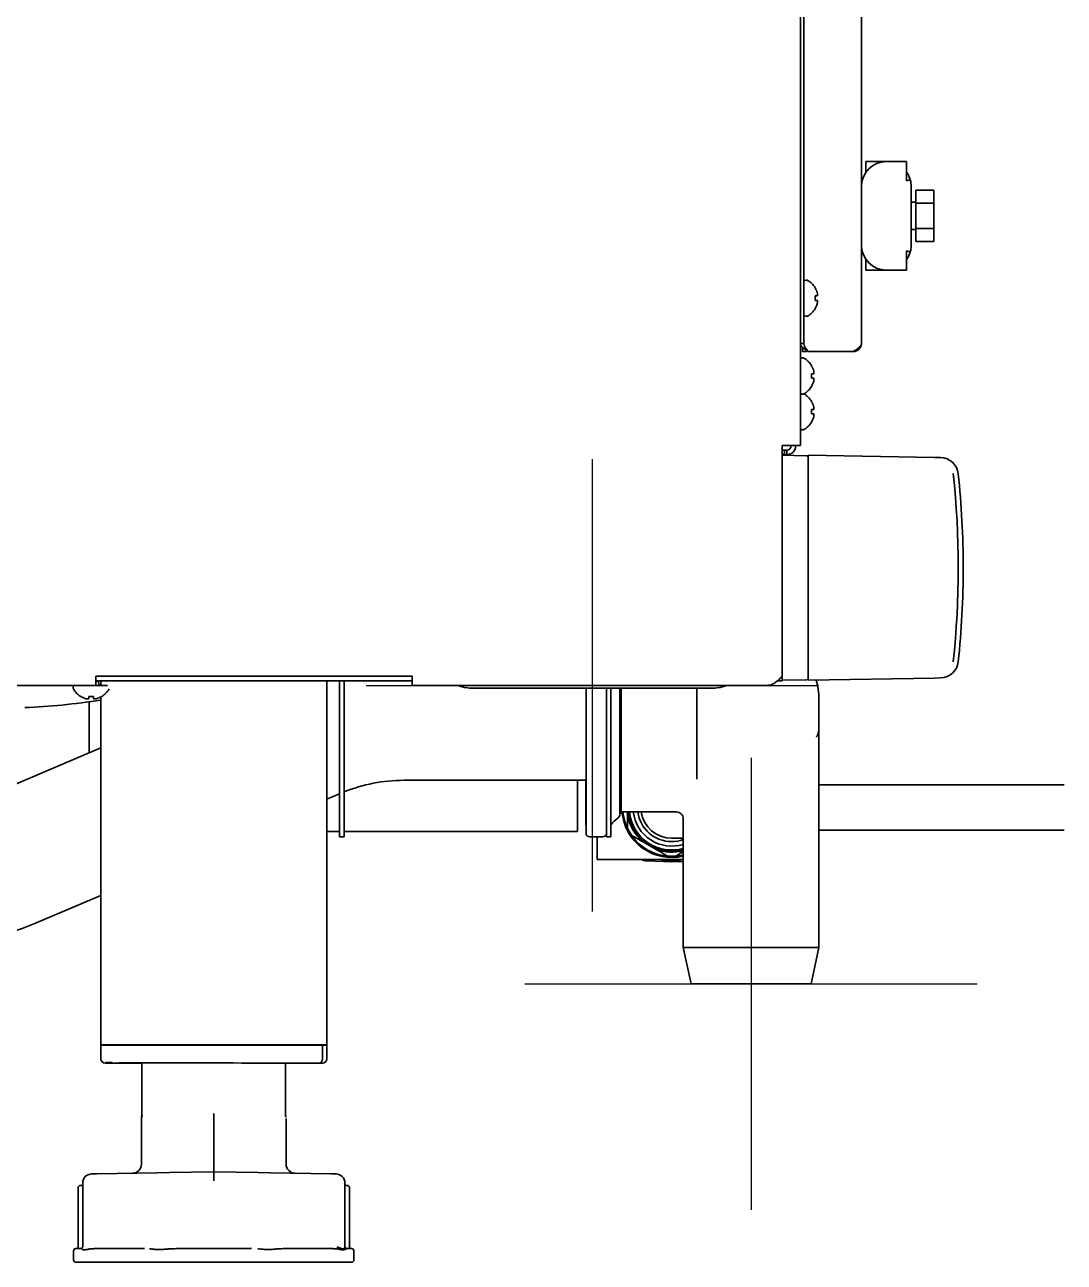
# Model space of a CAD drawing. Header units: inches. Extents: x 885 to 6823, y 710 to 5493.
# Drawn here: x 1779.1 to 2009, y 2176.3 to 2449.9 of the extents above; entities that cross this region are included whole.
import ezdxf

# ---------------------------------------------------------------- set-up
doc = ezdxf.new("R2010")
doc.units = ezdxf.units.IN
doc.layers.add('1', color=7, linetype='Continuous', true_color=0xffffff)

# ---------------------------------------------------------------- blocks, each defined once
blk = doc.blocks.new('A$C0B5A562A')
at = {"color": 6}
for p, q in [((0, 50), (0, -50)), ((-50, 0), (50, 0))]:
    blk.add_line(p, q, dxfattribs=at)
blk = doc.blocks.new('A$C29D5572B')
at = {"color": 1}
for p, q in [((0, 50), (0, -50)), ((-50, 0), (50, 0))]:
    blk.add_line(p, q, dxfattribs=at)
blk = doc.blocks.new('A$C0F8E2EAE')
blk.add_blockref('A$C29D5572B', (0, 0))

msp = doc.modelspace()

# ---------------------------------------------------------------- linework, layer by layer
at = {"layer": '1', "color": 7, "linetype": 'Continuous', "lineweight": 35}
for p, q in [((1950.64, 2356.86), (1950.64, 4008.35)), ((1950.64, 2356.86), (1950.64, 4008.35)), ((1964.14, 2379.46), (1964.14, 2695.45)), ((1951.44, 2382.46), (1951.44, 2691.16)), ((1965.14, 2419.66), (1969.64, 2419.66)), ((1965.14, 2417.32), (1965.14, 2419.66)), ((1974.14, 2419.66), (1969.64, 2419.66)), ((1974.14, 2415.38), (1974.14, 2419.66)), ((1974.95, 2415.6), (1974.14, 2415.38)), ((1975.14, 2401.16), (1975.14, 2414.16)), ((1976.14, 2410.48), (1976.14, 2413.31)), ((1976.14, 2413.31), (1980.14, 2413.31)), ((1980.14, 2413.31), (1980.14, 2410.48)), ((1976.14, 2410.66), (1975.14, 2410.66)), ((1976.14, 2410.48), (1980.14, 2410.48)), ((1976.14, 2404.83), (1976.14, 2410.48)), ((1980.14, 2410.48), (1980.14, 2404.83)), ((1975.14, 2404.66), (1976.14, 2404.66)), ((1976.14, 2404.83), (1980.14, 2404.83)), ((1976.14, 2402.01), (1976.14, 2404.83)), ((1980.14, 2404.83), (1980.14, 2402.01)), ((1974.14, 2399.93), (1974.95, 2399.71)), ((1974.14, 2395.66), (1974.14, 2399.93)), ((1976.14, 2402.01), (1980.14, 2402.01)), ((1965.14, 2395.66), (1965.14, 2397.99)), ((1969.64, 2395.66), (1965.14, 2395.66)), ((1969.64, 2395.66), (1974.14, 2395.66)), ((1952.04, 2393.46), (1951.84, 2393.46)), ((1953.88, 2391.76), (1953.92, 2391.76)), ((1953.92, 2387.16), (1953.88, 2387.16)), ((1951.84, 2385.46), (1952.04, 2385.46)), ((1951.44, 2382.46), (1951.44, 2379.46)), ((1951.44, 2379.46), (1950.64, 2379.46)), ((1951.14, 2378.46), (1951.28, 2378.46)), ((1951.14, 2378.46), (1951.14, 2377.66)), ((1951.24, 2376.26), (1951.04, 2376.26)), ((1952.14, 2377.66), (1951.14, 2377.66)), ((1962.34, 2377.66), (1952.44, 2377.66)), ((1953.08, 2374.56), (1953.12, 2374.56)), ((1953.12, 2369.96), (1953.08, 2369.96)), ((1951.04, 2368.26), (1951.24, 2368.26)), ((1951.44, 2368.3), (1951.43, 2368.31)), ((1953.08, 2366.66), (1953.12, 2366.66)), ((1953.12, 2362.06), (1953.08, 2362.06)), ((1951.04, 2360.36), (1951.24, 2360.36)), ((1946.64, 2305.86), (1946.64, 2356.86)), ((1948.64, 2356.86), (1946.64, 2356.86)), ((1946.64, 2305.86), (1946.64, 2356.86)), ((1948.64, 2356.86), (1946.64, 2356.86)), ((1947.14, 2354.86), (1947.14, 2355.86)), ((1947.14, 2355.86), (1947.64, 2355.86)), ((1947.64, 2354.86), (1947.64, 2355.86)), ((1950.64, 2356.86), (1948.64, 2356.86)), ((1950.64, 2356.86), (1948.64, 2356.86)), ((1947.14, 2354.86), (1946.64, 2354.86)), ((1951.9, 2354.64), (1946.64, 2354.73)), ((1947.14, 2354.86), (1947.64, 2354.86)), ((1952.39, 2354.36), (1952.34, 2354.36)), ((1952.39, 2353.13), (1952.39, 2354.73)), ((1980.3, 2354.24), (1952.39, 2354.73)), ((1952.39, 2353.13), (1952.39, 2306.58)), ((1981.64, 2354.22), (1980.3, 2354.24)), ((1952.39, 2304.98), (1952.39, 2306.58)), ((1794.84, 2303.86), (1138.64, 2303.86)), ((1794.84, 2303.86), (1138.64, 2303.86)), ((1864.83, 2304.86), (1794.83, 2304.86)), ((1864.84, 2305.86), (1794.84, 2305.86)), ((1864.84, 2305.86), (1794.84, 2305.86)), ((1794.84, 2305.86), (1794.84, 2303.86)), ((1794.84, 2305.86), (1794.84, 2303.86)), ((1795.44, 2304.77), (1794.84, 2304.77)), ((1794.84, 2303.86), (1797.44, 2303.86)), ((1795.44, 2304.77), (1795.59, 2304.86)), ((1795.44, 2304.46), (1795.44, 2304.77)), ((1795.94, 2304.85), (1795.94, 2303.86)), ((1845.94, 2224.36), (1845.94, 2304.85)), ((1848.75, 2290.36), (1848.75, 2304.86)), ((1849.75, 2290.36), (1849.75, 2304.86)), ((1864.84, 2305.86), (1864.84, 2303.86)), ((1864.84, 2305.86), (1864.84, 2303.86)), ((1943.44, 2303.86), (1864.84, 2303.86)), ((1943.44, 2303.86), (1864.84, 2303.86)), ((1946.64, 2304.86), (1945.52, 2304.86)), ((1946.64, 2304.86), (1946.64, 2305.86)), ((1946.64, 2304.98), (1946.64, 2305.86)), ((1946.64, 2304.98), (1951.9, 2305.07)), ((1952.34, 2305.36), (1952.39, 2305.36)), ((1980.3, 2305.47), (1952.39, 2304.98)), ((1981.64, 2305.49), (1980.3, 2305.47)), ((1789.84, 2303.46), (1789.84, 2303.26)), ((1791.54, 2301.38), (1791.54, 2301.41)), ((1795.94, 2301.31), (1795.94, 2224.36)), ((1796.14, 2301.41), (1796.14, 2301.38)), ((1931.39, 2303.26), (1877.89, 2303.26)), ((1903.25, 2271.11), (1903.25, 2303.26)), ((1907.75, 2303.26), (1907.75, 2290.36)), ((1908.75, 2303.26), (1908.75, 2290.36)), ((1910.75, 2275.38), (1910.75, 2303.26)), ((1911, 2303.26), (1911, 2275.61)), ((1927.75, 2303.26), (1927.75, 2283.08)), ((1793.39, 2288.93), (1793.39, 2300.31)), ((1954.75, 2300.86), (1954.75, 2294.86)), ((1954.75, 2245.86), (1954.75, 2294.84)), ((1848.75, 2270.36), (1848.75, 2290.36)), ((1849.75, 2290.36), (1849.75, 2270.36)), ((1907.75, 2270.36), (1907.75, 2290.36)), ((1908.75, 2290.36), (1908.75, 2270.36)), ((1795.94, 2290.01), (1769.76, 2278.88)), ((1862.93, 2282.86), (1903.25, 2282.86)), ((1901.39, 2271.56), (1901.39, 2282.86)), ((1903.19, 2282.86), (1903.19, 2280.41)), ((1845.94, 2278.66), (1848.75, 2279.86)), ((1903.19, 2280.41), (1903.19, 2272.96)), ((2008.99, 2281.86), (1954.75, 2281.86)), ((2008.99, 2281.86), (1954.75, 2281.86)), ((1910.75, 2275.54), (1911, 2275.61)), ((1911, 2275.86), (1923.25, 2275.86)), ((1912.44, 2275.86), (1912.44, 2275.19)), ((1924.75, 2274.36), (1924.75, 2245.86)), ((1848.75, 2271.56), (1845.94, 2271.56)), ((1899.59, 2271.56), (1849.75, 2271.56)), ((1899.59, 2271.56), (1901.39, 2271.56)), ((1903.19, 2272.96), (1903.25, 2272.96)), ((1954.75, 2271.86), (2008.99, 2271.86)), ((1954.75, 2271.86), (2008.99, 2271.86)), ((1849.75, 2270.36), (1848.75, 2270.36)), ((1904, 2270.36), (1907, 2270.36)), ((1905.69, 2270.36), (1905.69, 2265.36)), ((1907.75, 2270.36), (1908.75, 2270.36)), ((1915.87, 2269.24), (1918.76, 2267.58)), ((1922.19, 2270.06), (1924.75, 2270.06)), ((1921.19, 2265.36), (1905.69, 2265.36)), ((1922.19, 2264.86), (1916.6, 2265.05)), ((1920.19, 2265.36), (1920.19, 2265.16)), ((1921.19, 2265.16), (1920.19, 2265.16)), ((1923.19, 2265.36), (1921.19, 2265.36)), ((1921.19, 2265.36), (1921.19, 2265.16)), ((1923.19, 2265.16), (1921.19, 2265.16)), ((1922.19, 2264.86), (1922.19, 2265.16)), ((1924.75, 2264.94), (1922.19, 2264.86)), ((1924.75, 2265.36), (1923.19, 2265.36)), ((1923.19, 2265.16), (1923.19, 2265.36)), ((1924.19, 2265.16), (1923.19, 2265.16)), ((1924.19, 2265.36), (1924.19, 2265.16)), ((1781.49, 2251.27), (1795.94, 2257.41)), ((1954.75, 2245.86), (1924.75, 2245.86)), ((1924.75, 2245.86), (1926.5, 2237.86)), ((1953, 2237.86), (1954.75, 2245.86)), ((1953, 2237.86), (1926.5, 2237.86)), ((1797.74, 2224.36), (1795.94, 2224.36)), ((1795.94, 2221.45), (1795.94, 2224.31)), ((1795.94, 2224.31), (1798.44, 2224.31)), ((1797.04, 2224.31), (1797.19, 2224.36)), ((1844.14, 2224.36), (1797.74, 2224.36)), ((1842.99, 2224.31), (1798.44, 2224.31)), ((1803.16, 2224.36), (1803.01, 2224.31)), ((1818.71, 2224.36), (1818.56, 2224.31)), ((1833.56, 2224.36), (1833.41, 2224.31)), ((1842.22, 2224.36), (1842.33, 2224.31)), ((1842.22, 2224.36), (1842.33, 2224.31)), ((1842.99, 2224.31), (1844.75, 2224.31)), ((1843.84, 2224.31), (1843.69, 2224.36)), ((1845.94, 2224.36), (1844.14, 2224.36)), ((1844.84, 2224.31), (1844.69, 2224.36)), ((1844.98, 2224.31), (1844.75, 2224.31)), ((1844.98, 2224.31), (1844.98, 2221.31)), ((1844.98, 2224.31), (1845.21, 2224.31)), ((1844.98, 2224.31), (1844.98, 2221.31)), ((1845.94, 2224.31), (1845.21, 2224.31)), ((1845.94, 2221.31), (1845.94, 2224.31)), ((1795.94, 2221.45), (1795.94, 2221.31)), ((1797.37, 2220.31), (1797.6, 2220.31)), ((1797.37, 2220.31), (1797.6, 2220.31)), ((1797.6, 2220.31), (1805.06, 2220.31)), ((1797.6, 2220.31), (1805.06, 2220.31)), ((1805.06, 2220.4), (1805.06, 2208.61)), ((1835.79, 2220.31), (1844.27, 2220.31)), ((1835.79, 2220.31), (1844.27, 2220.31)), ((1836.81, 2208.61), (1836.81, 2220.31)), ((1844.28, 2220.31), (1844.51, 2220.31)), ((1844.28, 2220.31), (1844.5, 2220.31)), ((1804.94, 2197.99), (1804.94, 2208.12)), ((1820.94, 2198.31), (1820.94, 2208.37)), ((1836.89, 2208.42), (1836.9, 2208.4)), ((1836.94, 2208.12), (1836.94, 2197.99)), ((1793.92, 2195.83), (1795.09, 2195.85)), ((1795.09, 2195.85), (1808.38, 2196.09)), ((1808.38, 2196.09), (1811.14, 2196.13)), ((1811.14, 2196.13), (1820.83, 2196.3)), ((1820.83, 2196.3), (1820.94, 2196.31)), ((1820.94, 2196.31), (1821.04, 2196.3)), ((1821.04, 2196.3), (1830.74, 2196.13)), ((1830.74, 2196.13), (1833.49, 2196.09)), ((1833.49, 2196.09), (1846.79, 2195.85)), ((1846.79, 2195.85), (1847.96, 2195.83)), ((1790.95, 2192.56), (1790.95, 2192.81)), ((1790.95, 2179.81), (1790.95, 2192.56)), ((1791.7, 2193.31), (1791.45, 2193.31)), ((1791.95, 2193.83), (1791.95, 2179.68)), ((1849.93, 2193.83), (1849.93, 2179.68)), ((1850.43, 2193.31), (1850.18, 2193.31)), ((1850.93, 2192.81), (1850.93, 2192.56)), ((1850.93, 2192.56), (1850.93, 2179.81)), ((1789.94, 2178.81), (1789.94, 2176.81)), ((1790.44, 2179.31), (1790.45, 2179.31)), ((1790.49, 2179.31), (1791.45, 2179.31)), ((1790.97, 2179.81), (1790.95, 2179.81)), ((1794.58, 2179.31), (1805.6, 2179.31)), ((1812.61, 2179.31), (1829.27, 2179.31)), ((1836.28, 2179.31), (1847.3, 2179.31)), ((1850.43, 2179.31), (1851.39, 2179.31)), ((1851.94, 2176.81), (1851.94, 2178.81)), ((1851.44, 2176.31), (1790.44, 2176.31))]:
    msp.add_line(p, q, dxfattribs=at)
for centre, radius, start, end in [((1969.64, 2414.16), 5.5, 90, 180), ((1969.64, 2414.16), 5.5, 15.2551, 35.0968), ((1969.64, 2414.16), 5.5, 0, 15.2551), ((1969.64, 2401.16), 5.5, 180, 270), ((1969.64, 2401.16), 5.5, 324.9032, 344.7449), ((1969.64, 2401.16), 5.5, 344.7449, 0), ((1951.84, 2393.06), 0.4, 90, 180), ((1952.04, 2393.06), 0.4, 59.6988, 90), ((1949.82, 2389.26), 4.8, 31.5837, 59.6988), ((1950.14, 2389.46), 3.78, 0.0035, 7.6041), ((1950.14, 2389.46), 3.78, 352.3959, 359.9965), ((1949.82, 2389.65), 4.8, 300.3012, 328.4186), ((1951.84, 2385.86), 0.4, 180, 270), ((1952.04, 2385.86), 0.4, 270, 300.3012), ((1951.04, 2375.86), 0.4, 90, 180), ((1951.24, 2375.86), 0.4, 59.6988, 90), ((1949.02, 2372.06), 4.8, 31.5837, 59.6988), ((1949.34, 2372.26), 3.78, 0.0035, 7.6041), ((1949.34, 2372.26), 3.78, 352.3959, 359.9965), ((1949.02, 2372.45), 4.8, 300.3012, 328.4186), ((1951.04, 2368.66), 0.4, 180, 270), ((1951.04, 2367.96), 0.4, 118.9561, 180), ((1951.24, 2368.66), 0.4, 270, 300.3012), ((1949.02, 2364.16), 4.8, 31.5837, 59.6988), ((1949.34, 2364.36), 3.78, 0.0035, 7.6041), ((1949.34, 2364.36), 3.78, 352.3959, 359.9965), ((1949.02, 2364.55), 4.8, 300.3012, 328.4186), ((1951.04, 2360.76), 0.4, 180, 270), ((1951.24, 2360.76), 0.4, 270, 300.3012), ((1947.64, 2356.86), 2, 270, 0), ((1947.64, 2356.86), 1, 270, 0), ((1951.89, 2354.14), 0.5, 0, 89), ((1981.57, 2350.22), 4, 5.987, 89), ((1787.39, 2329.86), 199.25, 0, 5.987), ((1787.39, 2329.86), 199.25, 354.013, 0), ((1981.57, 2309.49), 4, 271, 354.013), ((1790.24, 2303.46), 0.4, 90, 180), ((1796.04, 2304.46), 0.6, 180, 270), ((1877.89, 2311.26), 8, 247.6687, 270), ((1931.39, 2311.26), 8, 270, 292.3313), ((1951.89, 2305.57), 0.5, 271, 0), ((1940.75, 2300.86), 14, 0, 17.2659), ((1790.24, 2303.26), 0.4, 180, 210.3012), ((1794.04, 2305.48), 4.8, 210.3012, 238.4186), ((1793.84, 2305.16), 3.78, 262.3959, 269.9965), ((1793.84, 2305.16), 3.78, 270.0035, 277.6041), ((1793.64, 2305.48), 4.8, 301.5837, 329.6988), ((1862.93, 2247.86), 35, 90, 112.1286), ((1756.07, 2311.09), 65, 207.0721, 293.0255), ((1915.06, 2268.11), 8, 126.1436, 142.0487), ((1909.75, 2275.38), 1, 306.1436, 0), ((1922.19, 2276.86), 11.05, 185.1919, 283.3931), ((1922.19, 2276.86), 10.8, 185.3122, 205.4744), ((1922.19, 2276.86), 9.89, 189.6926, 230.3074), ((1922.19, 2276.86), 9.65, 185.9512, 285.3788), ((1922.19, 2276.86), 9.4, 186.1087, 285.8006), ((1922.19, 2276.86), 8.55, 186.7219, 287.4206), ((1922.19, 2276.86), 7.55, 187.6106, 270), ((1922.19, 2276.86), 6.8, 188.4544, 270), ((1923.25, 2274.36), 1.5, 359.9449, 90.5712), ((1904, 2271.11), 0.75, 180, 270), ((1907, 2271.11), 0.75, 270, 0), ((1922.19, 2276.86), 10.8, 205.4744, 214.5256), ((1922.19, 2276.86), 10.8, 214.5256, 265.4744), ((1922.19, 2276.86), 7.55, 270, 289.8225), ((1922.19, 2276.86), 9.89, 249.6926, 284.9996), ((1922.19, 2276.86), 10.8, 265.4744, 274.5256), ((1922.19, 2276.86), 10.8, 274.5256, 283.7123), ((1916.69, 2267.55), 2.5, 241.3332, 268), ((1805.94, 2208.12), 1, 135.5, 180), ((1803.06, 2208.97), 2, 344.3099, 0.04), ((1802.94, 2197.99), 2, 271, 0), ((1838.94, 2197.99), 2, 180, 269), ((1793.95, 2193.83), 2, 91, 180), ((1847.93, 2193.83), 2, 0, 89), ((1791.45, 2192.81), 0.5, 90, 180), ((1791.7, 2193.56), 0.25, 270, 0), ((1850.18, 2193.56), 0.25, 180, 270), ((1850.43, 2192.81), 0.5, 0, 90), ((1790.44, 2178.81), 0.5, 90, 180), ((1791.45, 2179.81), 0.5, 270, 0), ((1850.43, 2179.81), 0.5, 180, 270), ((1851.43, 2179.81), 0.5, 180, 270), ((1851.44, 2178.81), 0.5, 0, 90), ((1790.44, 2176.81), 0.5, 180, 270), ((1851.44, 2176.81), 0.5, 270, 0)]:
    msp.add_arc(centre, radius, start, end, dxfattribs=at)
for centre, major_axis, ratio, start_param, end_param in [((1787.81, 2329.86), (0, -197.77), 0.999848, 1.465422, 1.67617), ((1796.94, 2221.31), (1, 0), 0.999995, 3.141593, 4.709304), ((1798.44, 2220.31), (-1.5, 0), 0.003085, 0.00001, 0.785408), ((1798.44, 2220.44), (-1.5, 0), 0.003085, 4.712398, 5.977528), ((1820.94, 2220.31), (-21, 0.06), 0.003085, 3.927, 6.996876), ((1844.27, 2221.31), (0, 1), 0.707107, 3.141593, 4.712389), ((1844.27, 2221.31), (0, 1), 0.707107, 3.141593, 4.712389), ((1843.44, 2220.31), (1.5, 0), 0.003085, 5.497778, 6.283176), ((1844.94, 2221.31), (1, 0), 0.999995, 4.715474, 6.283185), ((1851.39, 2179.81), (0, -0.5), 0.961623, 4.712389, 6.283185)]:
    msp.add_ellipse(centre, major_axis=major_axis, ratio=ratio, start_param=start_param, end_param=end_param, dxfattribs=at)
for points, degree in [([(1954.43, 2390.46), (1954.42, 2390.51), (1954.39, 2390.62), (1954.34, 2390.78), (1954.28, 2390.94), (1954.22, 2391.09), (1954.16, 2391.25), (1954.08, 2391.4), (1953.99, 2391.57), (1953.92, 2391.69), (1953.88, 2391.76)], 3), ([(1954.43, 2388.96), (1954.42, 2388.96), (1954.39, 2388.96), (1954.34, 2388.96), (1954.28, 2388.96), (1954.22, 2388.96), (1954.16, 2388.96), (1954.08, 2388.96), (1953.99, 2388.96), (1953.92, 2388.96), (1953.88, 2388.96)], 3), ([(1954.43, 2389.96), (1954.44, 2389.98), (1954.44, 2390.03), (1954.45, 2390.1), (1954.45, 2390.17), (1954.45, 2390.24), (1954.45, 2390.31), (1954.44, 2390.38), (1954.44, 2390.43), (1954.43, 2390.46)], 3), ([(1954.43, 2388.46), (1954.44, 2388.48), (1954.44, 2388.53), (1954.45, 2388.61), (1954.45, 2388.68), (1954.45, 2388.75), (1954.45, 2388.82), (1954.44, 2388.89), (1954.44, 2388.93), (1954.43, 2388.96)], 3), ([(1952.44, 2377.66), (1952.26, 2377.86), (1951.92, 2378.26), (1951.53, 2378.86), (1951.44, 2379.26), (1951.44, 2379.46)], 3), ([(1964.14, 2379.46), (1964.14, 2379.26), (1963.97, 2378.86), (1963.28, 2378.26), (1962.65, 2377.86), (1962.34, 2377.66)], 3), ([(1962.34, 2377.66), (1962.57, 2377.66), (1963.05, 2377.75), (1963.64, 2378.15), (1964.05, 2378.75), (1964.14, 2379.22), (1964.14, 2379.46)], 3), ([(1953.63, 2373.26), (1953.62, 2373.31), (1953.59, 2373.42), (1953.54, 2373.58), (1953.48, 2373.74), (1953.42, 2373.89), (1953.36, 2374.05), (1953.28, 2374.2), (1953.19, 2374.37), (1953.12, 2374.49), (1953.08, 2374.56)], 3), ([(1953.63, 2372.76), (1953.64, 2372.78), (1953.64, 2372.83), (1953.65, 2372.9), (1953.65, 2372.97), (1953.65, 2373.04), (1953.65, 2373.11), (1953.64, 2373.18), (1953.64, 2373.23), (1953.63, 2373.26)], 3), ([(1953.63, 2371.76), (1953.62, 2371.76), (1953.59, 2371.76), (1953.54, 2371.76), (1953.48, 2371.76), (1953.42, 2371.76), (1953.36, 2371.76), (1953.28, 2371.76), (1953.19, 2371.76), (1953.12, 2371.76), (1953.08, 2371.76)], 3), ([(1953.63, 2371.26), (1953.64, 2371.28), (1953.64, 2371.33), (1953.65, 2371.41), (1953.65, 2371.48), (1953.65, 2371.55), (1953.65, 2371.62), (1953.64, 2371.69), (1953.64, 2371.73), (1953.63, 2371.76)], 3), ([(1953.63, 2365.36), (1953.62, 2365.41), (1953.59, 2365.52), (1953.54, 2365.68), (1953.48, 2365.84), (1953.42, 2365.99), (1953.36, 2366.15), (1953.28, 2366.3), (1953.19, 2366.47), (1953.12, 2366.59), (1953.08, 2366.66)], 3), ([(1953.63, 2364.86), (1953.64, 2364.88), (1953.64, 2364.93), (1953.65, 2365), (1953.65, 2365.07), (1953.65, 2365.14), (1953.65, 2365.21), (1953.64, 2365.28), (1953.64, 2365.33), (1953.63, 2365.36)], 3), ([(1953.63, 2363.86), (1953.62, 2363.86), (1953.59, 2363.86), (1953.54, 2363.86), (1953.48, 2363.86), (1953.42, 2363.86), (1953.36, 2363.86), (1953.28, 2363.86), (1953.19, 2363.86), (1953.12, 2363.86), (1953.08, 2363.86)], 3), ([(1953.63, 2363.36), (1953.64, 2363.38), (1953.64, 2363.43), (1953.65, 2363.51), (1953.65, 2363.58), (1953.65, 2363.65), (1953.65, 2363.72), (1953.64, 2363.79), (1953.64, 2363.83), (1953.63, 2363.86)], 3), ([(1943.44, 2303.86), (1943.51, 2303.86), (1943.67, 2303.86), (1943.9, 2303.9), (1944.12, 2303.96), (1944.35, 2304.05), (1944.58, 2304.16), (1944.81, 2304.29), (1945.04, 2304.44), (1945.27, 2304.61), (1945.5, 2304.79), (1945.72, 2304.99), (1945.95, 2305.19), (1946.18, 2305.41), (1946.41, 2305.63), (1946.56, 2305.78), (1946.64, 2305.86)], 3), ([(1943.44, 2303.86), (1943.51, 2303.86), (1943.67, 2303.86), (1943.9, 2303.9), (1944.12, 2303.96), (1944.35, 2304.05), (1944.58, 2304.16), (1944.81, 2304.29), (1945.04, 2304.44), (1945.27, 2304.61), (1945.5, 2304.79), (1945.72, 2304.99), (1945.95, 2305.19), (1946.18, 2305.41), (1946.41, 2305.63), (1946.56, 2305.78), (1946.64, 2305.86)], 3), ([(1793.34, 2300.86), (1793.34, 2300.87), (1793.34, 2300.9), (1793.34, 2300.95), (1793.34, 2301.01), (1793.34, 2301.07), (1793.34, 2301.14), (1793.34, 2301.21), (1793.34, 2301.3), (1793.34, 2301.37), (1793.34, 2301.41)], 3), ([(1794.84, 2300.86), (1794.89, 2300.87), (1795, 2300.9), (1795.16, 2300.95), (1795.32, 2301.01), (1795.48, 2301.07), (1795.63, 2301.14), (1795.79, 2301.21), (1795.95, 2301.3), (1796.07, 2301.37), (1796.14, 2301.41)], 3), ([(1792.84, 2300.86), (1792.86, 2300.86), (1792.92, 2300.85), (1792.99, 2300.85), (1793.06, 2300.84), (1793.13, 2300.84), (1793.2, 2300.85), (1793.27, 2300.85), (1793.32, 2300.86), (1793.34, 2300.86)], 3), ([(1794.34, 2300.86), (1794.36, 2300.86), (1794.41, 2300.85), (1794.48, 2300.85), (1794.55, 2300.84), (1794.62, 2300.84), (1794.7, 2300.85), (1794.77, 2300.85), (1794.81, 2300.86), (1794.84, 2300.86)], 3), ([(1804.99, 2208.43), (1804.97, 2208.39), (1805, 2208.46)], 2), ([(1790.46, 2179.31), (1790.46, 2179.31), (1790.45, 2179.31), (1790.45, 2179.31)], 3), ([(1790.49, 2179.31), (1790.49, 2179.31), (1790.48, 2179.31), (1790.47, 2179.31), (1790.46, 2179.31), (1790.46, 2179.31)], 3), ([(1790.95, 2179.81), (1790.94, 2179.71)], 1), ([(1851.43, 2179.31), (1851.42, 2179.31), (1851.42, 2179.31), (1851.41, 2179.31)], 3)]:
    msp.add_open_spline(points, degree=degree, dxfattribs=at)
for points, knots in [([(1953.88, 2389.96), (1954.01, 2389.96), (1954.12, 2389.96), (1954.25, 2389.96), (1954.3, 2389.96), (1954.37, 2389.96), (1954.41, 2389.96), (1954.43, 2389.96)], [0, 0, 0, 0, 0.5, 0.5, 0.75, 0.75, 1, 1, 1, 1]), ([(1953.88, 2387.16), (1954.01, 2387.36), (1954.12, 2387.57), (1954.25, 2387.89), (1954.3, 2388), (1954.37, 2388.23), (1954.41, 2388.34), (1954.43, 2388.46)], [0, 0, 0, 0, 0.5, 0.5, 0.75, 0.75, 1, 1, 1, 1]), ([(1952.44, 2377.66), (1952.32, 2377.73), (1952.2, 2377.81), (1951.97, 2377.96), (1951.86, 2378.03), (1951.64, 2378.18), (1951.54, 2378.26), (1951.34, 2378.41), (1951.25, 2378.48), (1951.08, 2378.63), (1951.01, 2378.71), (1950.88, 2378.86), (1950.82, 2378.93), (1950.73, 2379.08), (1950.7, 2379.16), (1950.65, 2379.31), (1950.64, 2379.38), (1950.64, 2379.46)], [0, 0, 0, 0, 0.125, 0.125, 0.25, 0.25, 0.375, 0.375, 0.5, 0.5, 0.625, 0.625, 0.75, 0.75, 0.875, 0.875, 1, 1, 1, 1]), ([(1953.08, 2372.76), (1953.21, 2372.76), (1953.32, 2372.76), (1953.45, 2372.76), (1953.5, 2372.76), (1953.57, 2372.76), (1953.61, 2372.76), (1953.63, 2372.76)], [0, 0, 0, 0, 0.5, 0.5, 0.75, 0.75, 1, 1, 1, 1]), ([(1953.08, 2369.96), (1953.21, 2370.16), (1953.32, 2370.37), (1953.45, 2370.69), (1953.5, 2370.8), (1953.57, 2371.03), (1953.61, 2371.14), (1953.63, 2371.26)], [0, 0, 0, 0, 0.5, 0.5, 0.75, 0.75, 1, 1, 1, 1]), ([(1953.08, 2364.86), (1953.21, 2364.86), (1953.32, 2364.86), (1953.45, 2364.86), (1953.5, 2364.86), (1953.57, 2364.86), (1953.61, 2364.86), (1953.63, 2364.86)], [0, 0, 0, 0, 0.5, 0.5, 0.75, 0.75, 1, 1, 1, 1]), ([(1953.08, 2362.06), (1953.21, 2362.26), (1953.32, 2362.47), (1953.45, 2362.79), (1953.5, 2362.9), (1953.57, 2363.13), (1953.61, 2363.24), (1953.63, 2363.36)], [0, 0, 0, 0, 0.5, 0.5, 0.75, 0.75, 1, 1, 1, 1]), ([(1946.64, 2355.99), (1946.67, 2355.97), (1946.74, 2355.94), (1946.87, 2355.89), (1947, 2355.86), (1947.09, 2355.86), (1947.14, 2355.86)], [0, 0, 0, 0, 0.186192, 0.457462, 0.728731, 1, 1, 1, 1]), ([(1946.64, 2355.12), (1946.68, 2355.08), (1946.85, 2354.92), (1947.01, 2354.86), (1947.14, 2354.86)], [0, 0, 0, 0, 0.249144, 1, 1, 1, 1]), ([(1791.54, 2301.41), (1791.74, 2301.29), (1791.95, 2301.18), (1792.28, 2301.04), (1792.39, 2301), (1792.61, 2300.92), (1792.72, 2300.89), (1792.84, 2300.86)], [0, 0, 0, 0, 0.5, 0.5, 0.75, 0.75, 1, 1, 1, 1]), ([(1794.34, 2301.41), (1794.34, 2301.29), (1794.34, 2301.18), (1794.34, 2301.04), (1794.34, 2301), (1794.34, 2300.92), (1794.34, 2300.89), (1794.34, 2300.86)], [0, 0, 0, 0, 0.5, 0.5, 0.75, 0.75, 1, 1, 1, 1]), ([(1779.15, 2298.95), (1781.91, 2299.06), (1787.53, 2299.43), (1793.11, 2300.17), (1795.95, 2300.61)], [0, 0, 0, 0, 0.488395, 1, 1, 1, 1]), ([(1954.75, 2294.85), (1954.75, 2294.84), (1954.75, 2294.8), (1954.75, 2294.75), (1954.75, 2294.7), (1954.75, 2294.65), (1954.75, 2294.6), (1954.75, 2294.56), (1954.74, 2294.51), (1954.74, 2294.47), (1954.74, 2294.42), (1954.74, 2294.37), (1954.74, 2294.31), (1954.73, 2294.25), (1954.73, 2294.19), (1954.72, 2294.12), (1954.72, 2294.06), (1954.71, 2293.99), (1954.7, 2293.91), (1954.69, 2293.84), (1954.68, 2293.72), (1954.65, 2293.57), (1954.61, 2293.37), (1954.56, 2293.18), (1954.5, 2293), (1954.43, 2292.82), (1954.34, 2292.64), (1954.26, 2292.49), (1954.21, 2292.41), (1954.2, 2292.39)], [0, 0, 0, 0, 0.01648, 0.032649, 0.048489, 0.064002, 0.079189, 0.094051, 0.108025, 0.123301, 0.139876, 0.157749, 0.176917, 0.19738, 0.219135, 0.242181, 0.266517, 0.292141, 0.319052, 0.347249, 0.376731, 0.453662, 0.532706, 0.613877, 0.697185, 0.782642, 0.870257, 0.960037, 1, 1, 1, 1]), ([(1912.44, 2272.21), (1912.44, 2272.7), (1912.44, 2273.19), (1912.44, 2274.19), (1912.44, 2274.69), (1912.44, 2275.19)], [0, 0, 0, 0, 0.5, 0.5, 1, 1, 1, 1]), ([(1915.87, 2269.24), (1915.44, 2269.5), (1915, 2269.75), (1914.14, 2270.24), (1913.72, 2270.49), (1913.29, 2270.73)], [0, 0, 0, 0, 0.5, 0.5, 1, 1, 1, 1]), ([(1921.34, 2266.09), (1920.91, 2266.33), (1920.48, 2266.58), (1919.62, 2267.08), (1919.19, 2267.33), (1918.76, 2267.58)], [0, 0, 0, 0, 0.5, 0.5, 1, 1, 1, 1]), ([(1924.74, 2267.07), (1924.6, 2266.99), (1924.46, 2266.91), (1923.89, 2266.58), (1923.47, 2266.33), (1923.04, 2266.09)], [0, 0, 0, 0, 0.244909, 0.244909, 1, 1, 1, 1]), ([(1820.94, 2208.65), (1820.94, 2208.74), (1820.94, 2208.84), (1820.94, 2208.98), (1820.94, 2209.05), (1820.94, 2209.14), (1820.94, 2209.18), (1820.94, 2209.19), (1820.94, 2209.2), (1820.94, 2209.21), (1820.94, 2209.22), (1820.94, 2209.22)], [0, 0, 0, 0, 0.5, 0.5, 0.75, 0.875, 0.9375, 0.9375, 0.96875, 0.96875, 1, 1, 1, 1]), ([(1820.94, 2208.65), (1820.94, 2208.65), (1820.94, 2208.65), (1820.94, 2208.63), (1820.94, 2208.58), (1820.94, 2208.51), (1820.94, 2208.44), (1820.94, 2208.39), (1820.94, 2208.37)], [0, 0, 0, 0, 0.000031, 0.000031, 0.250024, 0.500016, 0.750008, 1, 1, 1, 1]), ([(1836.89, 2208.42), (1836.89, 2208.42), (1836.89, 2208.42), (1836.89, 2208.43), (1836.89, 2208.43), (1836.89, 2208.44), (1836.88, 2208.45), (1836.88, 2208.47), (1836.83, 2208.65), (1836.82, 2208.82), (1836.82, 2208.98)], [0, 0, 0, 0, 0.138536, 0.303376, 0.367746, 0.386528, 0.401075, 0.418449, 0.473975, 1, 1, 1, 1]), ([(1820.94, 2198.31), (1820.94, 2198.25), (1820.94, 2198.14), (1820.94, 2197.98), (1820.94, 2197.81), (1820.94, 2197.66), (1820.94, 2197.5), (1820.94, 2197.35), (1820.94, 2197.21), (1820.94, 2197.08), (1820.94, 2196.95), (1820.94, 2196.83), (1820.94, 2196.73), (1820.94, 2196.63), (1820.94, 2196.54), (1820.94, 2196.47), (1820.94, 2196.41), (1820.94, 2196.36), (1820.94, 2196.33), (1820.94, 2196.31), (1820.94, 2196.31), (1820.94, 2196.31)], [0, 0, 0, 0, 0.052794, 0.105589, 0.158383, 0.211178, 0.263972, 0.316766, 0.369561, 0.422355, 0.47515, 0.527944, 0.580739, 0.633533, 0.686327, 0.739122, 0.791916, 0.844711, 0.897505, 0.950299, 1, 1, 1, 1]), ([(1820.94, 2194.31), (1820.94, 2194.32), (1820.94, 2194.34), (1820.94, 2194.37), (1820.94, 2194.39), (1820.94, 2194.44), (1820.94, 2194.47), (1820.94, 2194.57), (1820.94, 2194.7), (1820.94, 2194.82), (1820.94, 2194.92), (1820.94, 2194.95), (1820.94, 2195.01), (1820.94, 2195.04), (1820.94, 2195.19), (1820.94, 2195.31), (1820.94, 2195.47), (1820.94, 2195.52), (1820.94, 2195.6), (1820.94, 2195.62), (1820.94, 2195.67), (1820.94, 2195.7), (1820.94, 2195.81), (1820.94, 2195.89), (1820.94, 2195.99), (1820.94, 2196), (1820.94, 2196.03), (1820.94, 2196.04), (1820.94, 2196.05), (1820.94, 2196.09), (1820.94, 2196.13), (1820.94, 2196.2), (1820.94, 2196.24), (1820.94, 2196.27), (1820.94, 2196.28), (1820.94, 2196.29), (1820.94, 2196.29), (1820.94, 2196.3), (1820.94, 2196.31), (1820.94, 2196.31)], [0, 0, 0, 0, 0.015666, 0.015666, 0.031332, 0.031332, 0.062663, 0.062663, 0.125326, 0.187989, 0.187989, 0.219321, 0.219321, 0.250653, 0.250653, 0.375979, 0.375979, 0.438642, 0.438642, 0.469974, 0.469974, 0.501305, 0.501305, 0.626631, 0.626631, 0.657963, 0.657963, 0.673629, 0.673629, 0.689295, 0.751958, 0.751958, 0.877284, 0.877284, 0.908616, 0.908616, 0.939947, 0.939947, 1, 1, 1, 1]), ([(1790.95, 2179.81), (1790.95, 2179.77), (1790.95, 2179.74), (1790.94, 2179.68), (1790.93, 2179.64), (1790.9, 2179.58), (1790.89, 2179.55), (1790.85, 2179.5), (1790.83, 2179.48), (1790.78, 2179.43), (1790.76, 2179.41), (1790.7, 2179.37), (1790.67, 2179.36), (1790.61, 2179.33), (1790.58, 2179.32), (1790.52, 2179.31), (1790.48, 2179.31), (1790.45, 2179.31)], [0, 0, 0, 0, 0.125, 0.125, 0.25, 0.25, 0.375, 0.375, 0.5, 0.5, 0.625, 0.625, 0.75, 0.75, 0.875, 0.875, 1, 1, 1, 1]), ([(1793.57, 2179.24), (1793.45, 2179.22), (1793.33, 2179.2), (1793.11, 2179.16), (1793, 2179.14), (1792.8, 2179.1), (1792.7, 2179.08), (1792.59, 2179.06), (1792.56, 2179.06), (1792.52, 2179.05), (1792.5, 2179.05), (1792.43, 2179.04), (1792.35, 2179.04), (1792.28, 2179.04), (1792.2, 2179.05), (1792.17, 2179.06), (1792.1, 2179.07), (1792.07, 2179.08), (1792.02, 2179.09), (1792, 2179.1), (1791.97, 2179.11), (1791.96, 2179.11), (1791.89, 2179.14), (1791.84, 2179.16), (1791.75, 2179.2), (1791.71, 2179.22), (1791.68, 2179.24)], [0, 0, 0, 0, 0.125, 0.125, 0.25, 0.25, 0.375, 0.375, 0.40625, 0.40625, 0.4375, 0.4375, 0.5, 0.5625, 0.5625, 0.625, 0.625, 0.6875, 0.6875, 0.71875, 0.71875, 0.75, 0.75, 0.875, 0.875, 1, 1, 1, 1]), ([(1794.58, 2179.31), (1794.41, 2179.31), (1794.24, 2179.3), (1793.99, 2179.29), (1793.9, 2179.28), (1793.74, 2179.26), (1793.65, 2179.25), (1793.57, 2179.24)], [0, 0, 0, 0, 0.5, 0.5, 0.75, 0.75, 1, 1, 1, 1]), ([(1811.2, 2179.26), (1811.1, 2179.25), (1811, 2179.25), (1810.8, 2179.23), (1810.7, 2179.22), (1810.4, 2179.2), (1810.21, 2179.18), (1809.82, 2179.15), (1809.62, 2179.14), (1809.33, 2179.12), (1809.24, 2179.12), (1809.05, 2179.11), (1808.86, 2179.11), (1808.67, 2179.11), (1808.49, 2179.12), (1808.4, 2179.12), (1808.22, 2179.13), (1808.12, 2179.14), (1807.95, 2179.15), (1807.86, 2179.16), (1807.59, 2179.18), (1807.42, 2179.2), (1807.08, 2179.23), (1806.91, 2179.25), (1806.75, 2179.26)], [0, 0, 0, 0, 0.0625, 0.0625, 0.125, 0.125, 0.25, 0.25, 0.375, 0.375, 0.4375, 0.4375, 0.5, 0.5625, 0.5625, 0.625, 0.625, 0.6875, 0.6875, 0.75, 0.75, 0.875, 0.875, 1, 1, 1, 1]), ([(1812.61, 2179.31), (1812.38, 2179.31), (1812.14, 2179.3), (1811.79, 2179.29), (1811.67, 2179.29), (1811.43, 2179.28), (1811.32, 2179.27), (1811.2, 2179.26)], [0, 0, 0, 0, 0.5, 0.5, 0.75, 0.75, 1, 1, 1, 1]), ([(1835.13, 2179.26), (1834.97, 2179.25), (1834.8, 2179.23), (1834.46, 2179.2), (1834.29, 2179.18), (1833.93, 2179.15), (1833.76, 2179.14), (1833.48, 2179.12), (1833.39, 2179.12), (1833.2, 2179.11), (1833.11, 2179.11), (1832.92, 2179.11), (1832.83, 2179.11), (1832.64, 2179.12), (1832.54, 2179.12), (1832.26, 2179.14), (1832.06, 2179.15), (1831.77, 2179.17), (1831.67, 2179.18), (1831.48, 2179.2), (1831.38, 2179.21), (1831.08, 2179.23), (1830.88, 2179.25), (1830.68, 2179.26)], [0, 0, 0, 0, 0.125, 0.125, 0.25, 0.25, 0.375, 0.375, 0.4375, 0.4375, 0.5, 0.5, 0.5625, 0.5625, 0.625, 0.625, 0.75, 0.75, 0.8125, 0.8125, 0.875, 0.875, 1, 1, 1, 1]), ([(1836.28, 2179.31), (1836.09, 2179.31), (1835.9, 2179.3), (1835.61, 2179.29), (1835.51, 2179.29), (1835.32, 2179.28), (1835.23, 2179.27), (1835.13, 2179.26)], [0, 0, 0, 0, 0.5, 0.5, 0.75, 0.75, 1, 1, 1, 1]), ([(1848.31, 2179.24), (1848.22, 2179.25), (1848.14, 2179.26), (1847.98, 2179.28), (1847.89, 2179.29), (1847.72, 2179.3), (1847.64, 2179.3), (1847.47, 2179.3), (1847.39, 2179.31), (1847.3, 2179.31)], [0, 0, 0, 0, 0.25, 0.25, 0.5, 0.5, 0.75, 0.75, 1, 1, 1, 1]), ([(1849.93, 2179.68), (1849.93, 2179.64), (1849.92, 2179.6), (1849.89, 2179.54), (1849.88, 2179.52), (1849.85, 2179.47), (1849.83, 2179.45), (1849.79, 2179.41), (1849.77, 2179.39), (1849.72, 2179.35), (1849.7, 2179.34), (1849.66, 2179.32), (1849.64, 2179.31), (1849.61, 2179.3), (1849.59, 2179.29), (1849.54, 2179.28), (1849.51, 2179.28), (1849.43, 2179.28), (1849.39, 2179.28), (1849.3, 2179.3), (1849.26, 2179.31), (1849.17, 2179.34), (1849.12, 2179.35), (1849.02, 2179.39), (1848.97, 2179.41), (1848.86, 2179.45), (1848.8, 2179.47), (1848.68, 2179.52), (1848.62, 2179.54), (1848.44, 2179.6), (1848.31, 2179.64), (1848.17, 2179.68)], [0, 0, 0, 0, 0.125, 0.125, 0.1875, 0.1875, 0.25, 0.25, 0.3125, 0.3125, 0.375, 0.375, 0.40625, 0.40625, 0.4375, 0.4375, 0.5, 0.5, 0.5625, 0.5625, 0.625, 0.625, 0.6875, 0.6875, 0.75, 0.75, 0.8125, 0.8125, 0.875, 0.875, 1, 1, 1, 1]), ([(1850.19, 2179.24), (1850.16, 2179.22), (1850.13, 2179.2), (1850.04, 2179.16), (1849.99, 2179.14), (1849.88, 2179.1), (1849.81, 2179.08), (1849.73, 2179.06), (1849.71, 2179.06), (1849.68, 2179.05), (1849.66, 2179.05), (1849.6, 2179.04), (1849.56, 2179.04), (1849.48, 2179.04), (1849.44, 2179.04), (1849.36, 2179.05), (1849.31, 2179.06), (1849.18, 2179.08), (1849.08, 2179.1), (1848.93, 2179.13), (1848.88, 2179.14), (1848.77, 2179.16), (1848.71, 2179.17), (1848.55, 2179.2), (1848.43, 2179.22), (1848.31, 2179.24)], [0, 0, 0, 0, 0.125, 0.125, 0.25, 0.25, 0.375, 0.375, 0.40625, 0.40625, 0.4375, 0.4375, 0.5, 0.5, 0.5625, 0.5625, 0.625, 0.625, 0.75, 0.75, 0.8125, 0.8125, 0.875, 0.875, 1, 1, 1, 1]), ([(1850.43, 2179.31), (1850.39, 2179.31), (1850.35, 2179.3), (1850.3, 2179.29), (1850.28, 2179.28), (1850.24, 2179.26), (1850.22, 2179.25), (1850.19, 2179.24)], [0, 0, 0, 0, 0.5, 0.5, 0.75, 0.75, 1, 1, 1, 1]), ([(1851.41, 2179.31), (1851.41, 2179.31), (1851.41, 2179.31), (1851.4, 2179.31), (1851.39, 2179.31), (1851.39, 2179.31)], [0, 0, 0, 0, 0.5, 0.5, 1, 1, 1, 1])]:
    msp.add_open_spline(points, degree=3, knots=knots, dxfattribs=at)

# ---------------------------------------------------------------- block references
for name, p in [('A$C0F8E2EAE', (1904.64, 2303.86)), ('A$C0B5A562A', (1939.75, 2237.86))]:
    msp.add_blockref(name, p)

doc.saveas('drawing.dxf')
